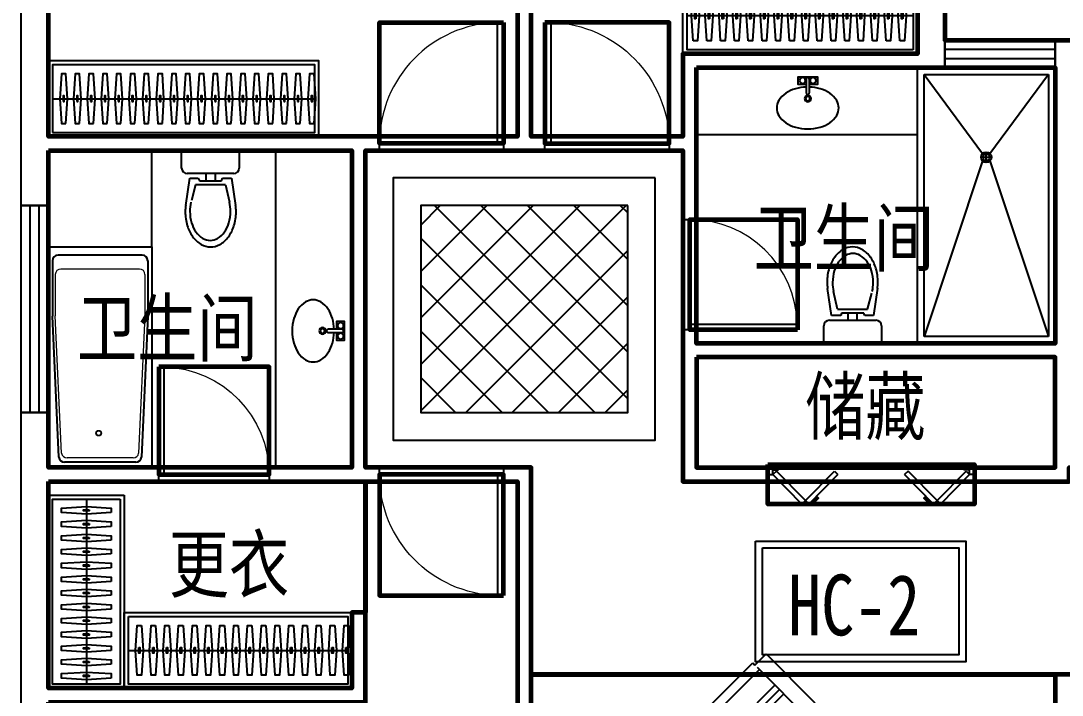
# Model space of a CAD drawing. Extents: x 4718159 to 4750259, y -1162956 to -1143856.
# Drawn here: x 4718159 to 4725709, y -1152406 to -1147517 of the extents above; entities that cross this region are included whole.
import ezdxf

# ---------------------------------------------------------------- set-up
doc = ezdxf.new("R2010")
doc.units = 0
doc.header["$MEASUREMENT"] = 0
doc.layers.get('0').update_dxf_attribs({"linetype": 'CONTINUOUS'})
for name, color, linetype in [('BATH', 8, 'CONTINUOUS'), ('F', 8, 'CONTINUOUS'), ('FUR', 8, 'CONTINUOUS'), ('text', 75, 'CONTINUOUS'), ('TOTHER', 145, 'CONTINUOUS'), ('WALL', 2, 'CONTINUOUS'), ('wc', 8, 'CONTINUOUS'), ('WINDOW', 4, 'CONTINUOUS'), ('家具', 8, 'CONTINUOUS')]:
    doc.layers.add(name, color=color, linetype=linetype)
for name, color, linetype, lineweight in [('GT_储藏间', 50, 'CONTINUOUS', 60), ('GT_卧室', 1, 'CONTINUOUS', 60), ('GT_卫生间', 5, 'CONTINUOUS', 60), ('GT_客厅', 2, 'CONTINUOUS', 60), ('GT_衣帽间', 85, 'CONTINUOUS', 60), ('GT_过道', 30, 'CONTINUOUS', 60), ('GT_门', 245, 'CONTINUOUS', 60), ('GT_阳台', 6, 'CONTINUOUS', 60)]:
    doc.layers.add(name, color=color, linetype=linetype, lineweight=lineweight)
doc.styles.add('黑体', font='simhei.ttf')

# ---------------------------------------------------------------- blocks, each defined once
blk = doc.blocks.new('A$C451C0F04')
at = {"layer": 'F'}
for p, q in [((461.7, 3942.2, 0), (107.7, 3588.3, 0)), ((542.1, 3861.7, 0), (461.7, 3942.2, 0)), ((558.2, 3877.8, 0), (542.1, 3861.7, 0)), ((1003.8, 3432, 0), (558.2, 3877.8, 0)), ((526, 3845.6, 0), (123.7, 3443.6, 0)), ((955.5, 3383.7, 0), (509.9, 3829.5, 0)), ((397.3, 3717, 0), (842.9, 3271.1, 0)), ((332.9, 3652.6, 0), (778.5, 3206.8, 0)), ((365.1, 3684.8, 0), (810.7, 3239, 0)), ((107.7, 3588.3, 0), (123.8, 3540.1, 0)), ((123.8, 3540.1, 0), (75.5, 3491.8, 0)), ((75.5, 3491.8, 0), (123.7, 3443.6, 0)), ((123.8, 3540.1, 0), (155.9, 3507.9, 0)), ((155.9, 3507.9, 0), (188.1, 3507.9, 0)), ((123.7, 3443.6, 0), (27.2, 3347.1, 0)), ((971.6, 3399.8, 0), (472.8, 2901.2, 0)), ((987.7, 3415.9, 0), (1003.8, 3432, 0)), ((1068.1, 3335.4, 0), (987.7, 3415.9, 0)), ((27.2, 3347.1, 0), (472.8, 2901.2, 0)), ((714.1, 2981.6, 0), (1068.1, 3335.4, 0)), ((1391.3, 3233.9, 0), (1391.2, 2545.8, 0)), ((2145, 3233.7, 0), (1391.3, 3233.9, 0)), ((2144.9, 2535.3, 0), (2145, 3233.7, 0)), ((1768, 2668.9, 0), (1768.1, 3120.8, 0)), ((633.7, 3029.9, 0), (633.7, 3062.1, 0)), ((665.9, 2997.7, 0), (633.7, 3029.9, 0)), ((0, 273.2, 0), (0.6, 2988.7, 0)), ((0.6, 2988.7, 0), (1391.3, 2988.3, 0)), ((472.8, 2901.2, 0), (569.4, 2997.7, 0)), ((569.4, 2997.7, 0), (617.6, 2949.5, 0)), ((617.6, 2949.5, 0), (665.9, 2997.7, 0)), ((665.9, 2997.7, 0), (714.1, 2981.6, 0)), ((1521.7, 2900.1, 0), (1992.8, 2899.9, 0)), ((1391.2, 2535.5, 0), (2144.9, 2535.3, 0)), ((1550.9, 2494.1, 0), (1619.2, 2494, 0)), ((1550.9, 2425.8, 0), (1550.9, 2494.1, 0)), ((1619.2, 2494, 0), (1641.9, 2539.5, 0)), ((1619.2, 2494, 0), (1619.2, 2448.5, 0)), ((1641.9, 2539.5, 0), (2142.4, 2539.4, 0)), ((2142.4, 2539.4, 0), (2142.4, 2425.7, 0)), ((1414, 878.8, 0), (1414.4, 2425.8, 0)), ((1414.4, 2425.8, 0), (1550.9, 2425.8, 0)), ((1550.9, 2425.8, 0), (1641.9, 2425.8, 0)), ((1619.2, 2448.5, 0), (1641.9, 2425.8, 0)), ((1641.9, 2425.8, 0), (2119.7, 2425.7, 0)), ((1846.3, 878.7, 0), (1846.7, 2425.7, 0)), ((1891.8, 878.7, 0), (1892.2, 2425.7, 0)), ((1937.3, 878.7, 0), (1937.7, 2425.7, 0)), ((2096.9, 2425.7, 0), (2096.5, 878.7, 0)), ((2142.4, 2425.7, 0), (2165.2, 2425.7, 0)), ((2165.2, 2425.7, 0), (2164.8, 878.7, 0)), ((545.8, 2157.4, 0), (545.5, 1063.7, 0)), ((1233.7, 2157.2, 0), (545.8, 2157.4, 0)), ((1233.5, 1063.6, 0), (1233.7, 2157.2, 0)), ((645.7, 2057.3, 0), (645.5, 1163.7, 0)), ((1133.7, 2057.2, 0), (645.7, 2057.3, 0)), ((1133.5, 1163.6, 0), (1133.7, 2057.2, 0)), ((1414.3, 1902.6, 0), (2096.8, 1902.4, 0)), ((1414.2, 1402.1, 0), (2096.7, 1401.9, 0)), ((645.5, 1163.7, 0), (1133.5, 1163.6, 0)), ((545.5, 1063.7, 0), (1233.5, 1063.6, 0)), ((1550.5, 878.8, 0), (1414, 878.8, 0)), ((1550.5, 810.6, 0), (1550.5, 878.8, 0)), ((1550.5, 878.8, 0), (1641.5, 878.8, 0)), ((1618.8, 856, 0), (1641.5, 878.8, 0)), ((1618.8, 810.5, 0), (1618.8, 856, 0)), ((1641.5, 878.8, 0), (2119.3, 878.7, 0)), ((2142, 878.7, 0), (2142, 764.9, 0)), ((2164.8, 878.7, 0), (2142, 878.7, 0)), ((1618.8, 810.5, 0), (1550.5, 810.6, 0)), ((1641.5, 765, 0), (1618.8, 810.5, 0)), ((2142, 764.9, 0), (1641.5, 765, 0)), ((587.6, 614.4, 0), (587.7, 750.9, 0)), ((587.7, 750.9, 0), (1218, 750.8, 0)), ((1217.8, 45.5, 0), (1218, 750.8, 0)), ((1218, 750.8, 0), (1218, 614.3, 0)), ((1390.7, 721.4, 0), (1390.6, 33.3, 0)), ((2144.5, 721.2, 0), (1390.7, 721.4, 0)), ((2144.3, 22.9, 0), (2144.5, 721.2, 0)), ((519.4, 614.4, 0), (587.6, 614.4, 0)), ((519.4, 546.2, 0), (519.4, 614.4, 0)), ((587.5, 45.6, 0), (587.6, 614.4, 0)), ((1218, 614.3, 0), (1286.2, 614.2, 0)), ((1286.2, 614.2, 0), (1286.2, 546, 0)), ((1767.4, 156.5, 0), (1767.5, 608.4, 0)), ((473.9, 523.4, 0), (519.4, 546.2, 0)), ((519.4, 546.2, 0), (564.9, 546.2, 0)), ((564.9, 546.2, 0), (587.6, 523.4, 0)), ((1242.5, 546, 0), (1219.8, 523.3, 0)), ((1286.2, 546, 0), (1331.7, 523.2, 0)), ((473.7, 22.9, 0), (473.9, 523.4, 0)), ((1331.7, 523.2, 0), (1331.6, 22.7, 0)), ((1521.1, 387.6, 0), (1992.2, 387.5, 0)), ((587.6, 318.6, 0), (1217.9, 318.5, 0)), ((473.8, 273.2, 0), (0, 273.2, 0)), ((587.5, 227.6, 0), (1217.9, 227.5, 0)), ((587.6, 273.1, 0), (1217.9, 273, 0)), ((587.5, 22.9, 0), (473.7, 22.9, 0)), ((1217.9, 68.3, 0), (587.5, 68.4, 0)), ((587.5, 0.1, 0), (587.5, 22.9, 0)), ((1217.8, 0, 0), (587.5, 0.1, 0)), ((1217.8, 22.8, 0), (1217.8, 0, 0)), ((1331.6, 22.7, 0), (1217.8, 22.8, 0)), ((1390.6, 23.1, 0), (2144.3, 22.9, 0))]:
    blk.add_line(p, q, dxfattribs=at)
for centre, radius in [((1768.1, 2889.7, 0), 195.7), ((1768.1, 2889.7, 0), 175.7), ((1767.5, 377.3, 0), 195.7), ((1767.5, 377.3, 0), 175.7)]:
    blk.add_circle(centre, radius, dxfattribs=at)
blk = doc.blocks.new('A$C0A1D271E')
at = {"layer": '家具', "color": 252}
for p, q in [((55.9, 201.9), (26.6, 398.4)), ((388.8, 400.3), (359.4, 201.9)), ((99.7, 250), (71, 376.5)), ((316.5, 250), (347.6, 364)), ((99.7, 250), (316.5, 250)), ((40, 168.2), (378, 168.2)), ((123, 201.9), (55.9, 201.9)), ((128, 220), (123, 201.9)), ((289.8, 220), (128, 220)), ((175.3, 168.2), (175.3, 220)), ((242.5, 168.2), (242.5, 220)), ((297.2, 201.9), (289.8, 220)), ((359.4, 201.9), (297.2, 201.9)), ((0, 0), (0, 128.2)), ((418, 128.2), (418, 0)), ((418, 0), (0, 0))]:
    blk.add_line(p, q, dxfattribs=at)
for centre, radius, start, end in [((241.1, 507.3), 201.3, 119.54461, 143.87171), ((208.3, 565.1), 134.9, 89.70755, 119.54461), ((208.3, 565.1), 134.9, 59.87049, 89.70755), ((174.9, 507.6), 201.3, 35.54339, 59.87049), ((293.1, 469.3), 265.7, 143.87171, 163.05382), ((240.5, 497), 163.5, 120.54522, 144.93392), ((210.9, 547.3), 105.1, 90, 120.54522), ((210.9, 547.3), 105.1, 59.45478, 90), ((181.2, 497), 163.5, 35.06608, 59.45478), ((122.5, 470.2), 265.7, 16.36128, 35.54339), ((375.4, 444.3), 351.7, 163.05382, 179.70755), ((287.4, 464.1), 220.8, 144.93392, 163.78832), ((134.3, 464.1), 220.8, 16.21168, 35.06608), ((40, 446), 351.7, 359.70755, 16.36128), ((361.5, 442.5), 298, 163.78832, 180), ((60.2, 442.5), 298, 0, 16.21168), ((375.4, 444.3), 351.7, 179.70755, 187.48757), ((361.5, 442.5), 298, 180, 192.79637), ((60.2, 442.5), 298, 347.20363, 0), ((40, 446), 351.7, 352.23112, 359.70755), ((40, 128.2), 40, 90, 180), ((378, 128.2), 40, 0, 90)]:
    blk.add_arc(centre, radius, start, end, dxfattribs=at)
blk = doc.blocks.new('*U28')
blk.add_line((-970, -275), (620, -275))
for points in [[(-1000, 0), (650, 0), (650, -550), (-1000, -550)], [(-970, -30), (620, -30), (620, -520), (-970, -520)]]:
    blk.add_lwpolyline(points, close=True)
at = {"elevation": 0}
for points in [[(-874, -95), (-862, -275), (-874, -455), (-906, -455), (-918, -275), (-906, -95)], [(-774, -95), (-762, -275), (-774, -455), (-806, -455), (-818, -275), (-806, -95)], [(-674, -95), (-662, -275), (-674, -455), (-706, -455), (-718, -275), (-706, -95)], [(-574, -95), (-562, -275), (-574, -455), (-606, -455), (-618, -275), (-606, -95)], [(-474, -95), (-462, -275), (-474, -455), (-506, -455), (-518, -275), (-506, -95)], [(-374, -95), (-362, -275), (-374, -455), (-406, -455), (-418, -275), (-406, -95)], [(-274, -95), (-262, -275), (-274, -455), (-306, -455), (-318, -275), (-306, -95)], [(-174, -95), (-162, -275), (-174, -455), (-206, -455), (-218, -275), (-206, -95)], [(-74, -95), (-62, -275), (-74, -455), (-106, -455), (-118, -275), (-106, -95)], [(26, -95), (38, -275), (26, -455), (-6, -455), (-18, -275), (-6, -95)], [(126, -95), (138, -275), (126, -455), (94, -455), (82, -275), (94, -95)], [(226, -95), (238, -275), (226, -455), (194, -455), (182, -275), (194, -95)], [(326, -95), (338, -275), (326, -455), (294, -455), (282, -275), (294, -95)], [(426, -95), (438, -275), (426, -455), (394, -455), (382, -275), (394, -95)], [(526, -95), (538, -275), (526, -455), (494, -455), (482, -275), (494, -95)], [(626, -95), (638, -275), (626, -455), (594, -455), (582, -275), (594, -95)]]:
    blk.add_lwpolyline(points, close=True, dxfattribs=at)
at = {"ltscale": 15, "elevation": 0}
for points in [[(-894, -255), (-886, -255), (-886, -295), (-894, -295)], [(-794, -255), (-786, -255), (-786, -295), (-794, -295)], [(-694, -255), (-686, -255), (-686, -295), (-694, -295)], [(-594, -255), (-586, -255), (-586, -295), (-594, -295)], [(-494, -255), (-486, -255), (-486, -295), (-494, -295)], [(-394, -255), (-386, -255), (-386, -295), (-394, -295)], [(-294, -255), (-286, -255), (-286, -295), (-294, -295)], [(-194, -255), (-186, -255), (-186, -295), (-194, -295)], [(-94, -255), (-86, -255), (-86, -295), (-94, -295)], [(6, -255), (14, -255), (14, -295), (6, -295)], [(106, -255), (114, -255), (114, -295), (106, -295)], [(206, -255), (214, -255), (214, -295), (206, -295)], [(306, -255), (314, -255), (314, -295), (306, -295)], [(406, -255), (414, -255), (414, -295), (406, -295)], [(506, -255), (514, -255), (514, -295), (506, -295)], [(606, -255), (614, -255), (614, -295), (606, -295)]]:
    blk.add_lwpolyline(points, close=True, dxfattribs=at)
blk = doc.blocks.new('*U29')
blk.add_line((-970, -275), (370, -275))
for points in [[(-1000, 0), (400, 0), (400, -550), (-1000, -550)], [(-970, -30), (370, -30), (370, -520), (-970, -520)]]:
    blk.add_lwpolyline(points, close=True)
at = {"elevation": 0}
for points in [[(-874, -95), (-862, -275), (-874, -455), (-906, -455), (-918, -275), (-906, -95)], [(-774, -95), (-762, -275), (-774, -455), (-806, -455), (-818, -275), (-806, -95)], [(-674, -95), (-662, -275), (-674, -455), (-706, -455), (-718, -275), (-706, -95)], [(-574, -95), (-562, -275), (-574, -455), (-606, -455), (-618, -275), (-606, -95)], [(-474, -95), (-462, -275), (-474, -455), (-506, -455), (-518, -275), (-506, -95)], [(-374, -95), (-362, -275), (-374, -455), (-406, -455), (-418, -275), (-406, -95)], [(-274, -95), (-262, -275), (-274, -455), (-306, -455), (-318, -275), (-306, -95)], [(-174, -95), (-162, -275), (-174, -455), (-206, -455), (-218, -275), (-206, -95)], [(-74, -95), (-62, -275), (-74, -455), (-106, -455), (-118, -275), (-106, -95)], [(26, -95), (38, -275), (26, -455), (-6, -455), (-18, -275), (-6, -95)], [(126, -95), (138, -275), (126, -455), (94, -455), (82, -275), (94, -95)], [(226, -95), (238, -275), (226, -455), (194, -455), (182, -275), (194, -95)], [(326, -95), (338, -275), (326, -455), (294, -455), (282, -275), (294, -95)]]:
    blk.add_lwpolyline(points, close=True, dxfattribs=at)
at = {"ltscale": 15, "elevation": 0}
for points in [[(-894, -255), (-886, -255), (-886, -295), (-894, -295)], [(-794, -255), (-786, -255), (-786, -295), (-794, -295)], [(-694, -255), (-686, -255), (-686, -295), (-694, -295)], [(-594, -255), (-586, -255), (-586, -295), (-594, -295)], [(-494, -255), (-486, -255), (-486, -295), (-494, -295)], [(-394, -255), (-386, -255), (-386, -295), (-394, -295)], [(-294, -255), (-286, -255), (-286, -295), (-294, -295)], [(-194, -255), (-186, -255), (-186, -295), (-194, -295)], [(-94, -255), (-86, -255), (-86, -295), (-94, -295)], [(6, -255), (14, -255), (14, -295), (6, -295)], [(106, -255), (114, -255), (114, -295), (106, -295)], [(206, -255), (214, -255), (214, -295), (206, -295)], [(306, -255), (314, -255), (314, -295), (306, -295)]]:
    blk.add_lwpolyline(points, close=True, dxfattribs=at)
blk = doc.blocks.new('A$C6BB233E2')
at = {"layer": 'TOTHER', "color": 252}
blk.add_lwpolyline([(237.1, 323.1), (295.4, 323.1), (295.4, 377.9), (154.5, 377.9), (154.5, 323.1), (212.7, 323.1)], dxfattribs=at)
blk.add_lwpolyline([(237.1, 303.7, -0.059092), (314.3, 291.6, -0.080492), (384, 259.4, -0.107066), (434.4, 206.7, -0.138385), (449.9, 151.9, -0.138385), (434.4, 97.2, -0.107066), (384, 44.5, -0.080492), (314.3, 12.3, -0.068315), (224.9, 0, -0.068315), (135.5, 12.3, -0.080492), (65.9, 44.5, -0.107066), (15.4, 97.2, -0.138385), (0, 151.9, -0.138385), (15.4, 206.7, -0.107066), (65.9, 259.4, -0.080492), (135.5, 291.6, -0.059092), (212.7, 303.7, -0.059092)], format="xyb", dxfattribs=at)
blk.add_lwpolyline([(237.1, 356.4), (237.1, 265.3, -0.075451), (236.1, 258.9, -0.085787), (233.5, 253.8, -0.106069), (229.4, 250.2, -0.126813), (224.9, 249, -0.126813), (220.5, 250.2, -0.106069), (216.3, 253.8, -0.085787), (213.7, 258.9, -0.075451), (212.7, 265.3), (212.7, 356.4, -0.075451), (213.7, 362.8, -0.085787), (216.3, 367.9, -0.106069), (220.5, 371.5, -0.126813), (224.9, 372.6, -0.126813), (229.4, 371.5, -0.106069), (233.5, 367.9, -0.085787), (236.1, 362.8, -0.075451)], format="xyb", close=True, dxfattribs=at)
for centre, radius in [((186.9, 351.1), 21.7), ((263, 351.1), 21.7), ((224.9, 220), 23.7), ((224.9, 220), 16)]:
    blk.add_circle(centre, radius, dxfattribs=at)
blk = doc.blocks.new('*U30')
blk.add_line((-970, -275), (670, -275))
for points in [[(-1000, 0), (700, 0), (700, -550), (-1000, -550)], [(-970, -30), (670, -30), (670, -520), (-970, -520)]]:
    blk.add_lwpolyline(points, close=True)
at = {"elevation": 0}
for points in [[(-874, -95), (-862, -275), (-874, -455), (-906, -455), (-918, -275), (-906, -95)], [(-774, -95), (-762, -275), (-774, -455), (-806, -455), (-818, -275), (-806, -95)], [(-674, -95), (-662, -275), (-674, -455), (-706, -455), (-718, -275), (-706, -95)], [(-574, -95), (-562, -275), (-574, -455), (-606, -455), (-618, -275), (-606, -95)], [(-474, -95), (-462, -275), (-474, -455), (-506, -455), (-518, -275), (-506, -95)], [(-374, -95), (-362, -275), (-374, -455), (-406, -455), (-418, -275), (-406, -95)], [(-274, -95), (-262, -275), (-274, -455), (-306, -455), (-318, -275), (-306, -95)], [(-174, -95), (-162, -275), (-174, -455), (-206, -455), (-218, -275), (-206, -95)], [(-74, -95), (-62, -275), (-74, -455), (-106, -455), (-118, -275), (-106, -95)], [(26, -95), (38, -275), (26, -455), (-6, -455), (-18, -275), (-6, -95)], [(126, -95), (138, -275), (126, -455), (94, -455), (82, -275), (94, -95)], [(226, -95), (238, -275), (226, -455), (194, -455), (182, -275), (194, -95)], [(326, -95), (338, -275), (326, -455), (294, -455), (282, -275), (294, -95)], [(426, -95), (438, -275), (426, -455), (394, -455), (382, -275), (394, -95)], [(526, -95), (538, -275), (526, -455), (494, -455), (482, -275), (494, -95)], [(626, -95), (638, -275), (626, -455), (594, -455), (582, -275), (594, -95)]]:
    blk.add_lwpolyline(points, close=True, dxfattribs=at)
at = {"ltscale": 15, "elevation": 0}
for points in [[(-894, -255), (-886, -255), (-886, -295), (-894, -295)], [(-794, -255), (-786, -255), (-786, -295), (-794, -295)], [(-694, -255), (-686, -255), (-686, -295), (-694, -295)], [(-594, -255), (-586, -255), (-586, -295), (-594, -295)], [(-494, -255), (-486, -255), (-486, -295), (-494, -295)], [(-394, -255), (-386, -255), (-386, -295), (-394, -295)], [(-294, -255), (-286, -255), (-286, -295), (-294, -295)], [(-194, -255), (-186, -255), (-186, -295), (-194, -295)], [(-94, -255), (-86, -255), (-86, -295), (-94, -295)], [(6, -255), (14, -255), (14, -295), (6, -295)], [(106, -255), (114, -255), (114, -295), (106, -295)], [(206, -255), (214, -255), (214, -295), (206, -295)], [(306, -255), (314, -255), (314, -295), (306, -295)], [(406, -255), (414, -255), (414, -295), (406, -295)], [(506, -255), (514, -255), (514, -295), (506, -295)], [(606, -255), (614, -255), (614, -295), (606, -295)]]:
    blk.add_lwpolyline(points, close=True, dxfattribs=at)
blk = doc.blocks.new('*U31')
blk.add_line((-970, -275), (930.7, -275))
for points in [[(-1000, 0), (960.7, 0), (960.7, -550), (-1000, -550)], [(-970, -30), (930.7, -30), (930.7, -520), (-970, -520)]]:
    blk.add_lwpolyline(points, close=True)
at = {"elevation": 0}
for points in [[(-874, -95), (-862, -275), (-874, -455), (-906, -455), (-918, -275), (-906, -95)], [(-774, -95), (-762, -275), (-774, -455), (-806, -455), (-818, -275), (-806, -95)], [(-674, -95), (-662, -275), (-674, -455), (-706, -455), (-718, -275), (-706, -95)], [(-574, -95), (-562, -275), (-574, -455), (-606, -455), (-618, -275), (-606, -95)], [(-474, -95), (-462, -275), (-474, -455), (-506, -455), (-518, -275), (-506, -95)], [(-374, -95), (-362, -275), (-374, -455), (-406, -455), (-418, -275), (-406, -95)], [(-274, -95), (-262, -275), (-274, -455), (-306, -455), (-318, -275), (-306, -95)], [(-174, -95), (-162, -275), (-174, -455), (-206, -455), (-218, -275), (-206, -95)], [(-74, -95), (-62, -275), (-74, -455), (-106, -455), (-118, -275), (-106, -95)], [(26, -95), (38, -275), (26, -455), (-6, -455), (-18, -275), (-6, -95)], [(126, -95), (138, -275), (126, -455), (94, -455), (82, -275), (94, -95)], [(226, -95), (238, -275), (226, -455), (194, -455), (182, -275), (194, -95)], [(326, -95), (338, -275), (326, -455), (294, -455), (282, -275), (294, -95)], [(426, -95), (438, -275), (426, -455), (394, -455), (382, -275), (394, -95)], [(526, -95), (538, -275), (526, -455), (494, -455), (482, -275), (494, -95)], [(626, -95), (638, -275), (626, -455), (594, -455), (582, -275), (594, -95)], [(726, -95), (738, -275), (726, -455), (694, -455), (682, -275), (694, -95)], [(826, -95), (838, -275), (826, -455), (794, -455), (782, -275), (794, -95)], [(926, -95), (938, -275), (926, -455), (894, -455), (882, -275), (894, -95)]]:
    blk.add_lwpolyline(points, close=True, dxfattribs=at)
at = {"ltscale": 15, "elevation": 0}
for points in [[(-894, -255), (-886, -255), (-886, -295), (-894, -295)], [(-794, -255), (-786, -255), (-786, -295), (-794, -295)], [(-694, -255), (-686, -255), (-686, -295), (-694, -295)], [(-594, -255), (-586, -255), (-586, -295), (-594, -295)], [(-494, -255), (-486, -255), (-486, -295), (-494, -295)], [(-394, -255), (-386, -255), (-386, -295), (-394, -295)], [(-294, -255), (-286, -255), (-286, -295), (-294, -295)], [(-194, -255), (-186, -255), (-186, -295), (-194, -295)], [(-94, -255), (-86, -255), (-86, -295), (-94, -295)], [(6, -255), (14, -255), (14, -295), (6, -295)], [(106, -255), (114, -255), (114, -295), (106, -295)], [(206, -255), (214, -255), (214, -295), (206, -295)], [(306, -255), (314, -255), (314, -295), (306, -295)], [(406, -255), (414, -255), (414, -295), (406, -295)], [(506, -255), (514, -255), (514, -295), (506, -295)], [(606, -255), (614, -255), (614, -295), (606, -295)], [(706, -255), (714, -255), (714, -295), (706, -295)], [(806, -255), (814, -255), (814, -295), (806, -295)], [(906, -255), (914, -255), (914, -295), (906, -295)]]:
    blk.add_lwpolyline(points, close=True, dxfattribs=at)
blk = doc.blocks.new('$DorLib2D$00000001')
for p, q in [((0.45, 0.975), (0.5, 0.975)), ((0.45, 0), (0.45, 0.975)), ((0.5, 0), (0.5, 0.975)), ((0.5, 0), (0.45, 0))]:
    blk.add_line(p, q)
at = {"lineweight": 13}
blk.add_arc((0.475, 0), 0.975, 91.46928, 180, dxfattribs=at)
blk = doc.blocks.new('$DorLib2D$00000034')
for p, q in [((-0.3348, 0.1427), (-0.475, 0)), ((-0.3182, 0.1263), (-0.4584, -0.0164)), ((-0.3348, 0.1427), (-0.3182, 0.1263)), ((-0.3015, 0.1427), (-0.3182, 0.1263)), ((-0.3182, 0.1263), (-0.178, -0.0164)), ((-0.3015, 0.1427), (-0.1614, 0)), ((0.3015, 0.1427), (0.1614, 0)), ((0.3182, 0.1263), (0.178, -0.0164)), ((0.3015, 0.1427), (0.3182, 0.1263)), ((0.3348, 0.1427), (0.3182, 0.1263)), ((0.3182, 0.1263), (0.4584, -0.0164)), ((0.3348, 0.1427), (0.475, 0)), ((-0.5, -0.048), (-0.5, 0)), ((-0.4584, -0.0164), (-0.475, 0)), ((-0.178, -0.0164), (-0.1614, 0)), ((0.178, -0.0164), (0.1614, 0)), ((0.4584, -0.0164), (0.475, 0)), ((0.5, -0.048), (0.5, 0))]:
    blk.add_line(p, q)
for points in [[(-0.2899, 0.1308), (-0.2804, 0.1401), (-0.255, 0.1143), (-0.2645, 0.1049)], [(-0.2866, 0.1275), (-0.2804, 0.1335), (-0.2616, 0.1144), (-0.2678, 0.1083)], [(0.2899, 0.1308), (0.2804, 0.1401), (0.255, 0.1143), (0.2645, 0.1049)], [(0.2866, 0.1275), (0.2804, 0.1335), (0.2616, 0.1144), (0.2678, 0.1083)], [(-0.5, 0), (-0.475, 0), (-0.475, -0.023), (-0.45, -0.023), (-0.45, -0.048), (-0.5, -0.048)], [(0.5, 0), (0.475, 0), (0.475, -0.023), (0.45, -0.023), (0.45, -0.048), (0.5, -0.048)]]:
    blk.add_lwpolyline(points)
blk = doc.blocks.new('$WINLIB2D$00000001')
for p, q in [((-0.5, 0.5), (0.5, 0.5)), ((-0.5, 0.5), (-0.5, -0.5)), ((0.5, -0.5), (0.5, 0.5)), ((0.5, 0.1667), (-0.5, 0.1667)), ((0.5, -0.1667), (-0.5, -0.1667)), ((-0.5, -0.5), (0.5, -0.5))]:
    blk.add_line(p, q)
blk = doc.blocks.new('$plan$00000339')
at = {"layer": 'BATH'}
for p, q in [((60, -70), (60, -680)), ((100, -30), (497.8, -30)), ((502.2, -30.2), (1524.3, -76.1)), ((1560, -115.9), (1560, -634.1)), ((1524.3, -673.9), (502.2, -719.8)), ((100, -720), (497.8, -720))]:
    blk.add_line(p, q, dxfattribs=at)
at = {"layer": 'BATH', "lineweight": 13}
for p, q in [((200, -50), (500, -50)), ((500, -50), (1494.6, -95.9)), ((160, -90), (160, -660)), ((1530, -135.6), (1530, -614.4)), ((1494.6, -654.1), (500, -700)), ((200, -700), (500, -700))]:
    blk.add_line(p, q, dxfattribs=at)
at = {"layer": 'BATH'}
for points in [[(0, 0), (1600, 0)], [(0, -750), (0, 0)], [(1600, 0), (1600, -750)], [(1600, -750), (0, -750)]]:
    blk.add_lwpolyline(points, dxfattribs=at)
at = {"layer": 'BATH', "lineweight": 13}
for radius in [20, 16]:
    blk.add_circle((1350, -385.5), radius, dxfattribs=at)
at = {"layer": 'BATH'}
for centre, start, end in [((100, -70), 90, 180), ((497.8, -70), 83.79655, 90), ((1520, -115.9), 0, 83.79655), ((1520, -634.1), 276.20345, 0), ((100, -680), 180, 270), ((497.8, -680), 270, 276.20345)]:
    blk.add_arc(centre, 40, start, end, dxfattribs=at)
at = {"layer": 'BATH', "lineweight": 13}
for centre, start, end in [((200, -90), 90, 180), ((1490, -135.6), 0, 83.36749), ((200, -660), 180, 270), ((1490, -614.4), 276.63251, 0)]:
    blk.add_arc(centre, 40, start, end, dxfattribs=at)

msp = doc.modelspace()

# ---------------------------------------------------------------- hatches: boundary and pattern name
at = {"layer": 'F'}
h = msp.add_hatch(dxfattribs=at)
h.set_pattern_fill('ANSI37', color=256, scale=150, style=0)
h.set_pattern_definition([(45, (3927268.38, -1342009.03), (-168.3798, 168.3798), []), (135, (3927268.38, -1342009.03), (-168.3798, -168.3798), [])])
h.paths.add_polyline_path([(4722558.8, -1150356.2), (4722558.8, -1148856.2), (4721058.8, -1148856.2), (4721058.8, -1150356.2)])

# ---------------------------------------------------------------- linework, layer by layer
at = {"layer": 'BATH'}
for p, q in [((4724658.8, -1149856.2), (4724658.8, -1147856.2, 0)), ((4724658.8, -1147856.2, 0), (4725658.8, -1147856.2, 0)), ((4725658.8, -1147856.2, 0), (4725658.8, -1149856.2)), ((4724708.8, -1149806.2), (4724708.8, -1147906.2, 0)), ((4724708.8, -1147906.2, 0), (4725132.3, -1148479.7, 0)), ((4724708.8, -1147906.2, 0), (4725608.8, -1147906.2, 0)), ((4725608.8, -1147906.2, 0), (4725185.1, -1148480, 0)), ((4725608.8, -1147906.2, 0), (4725608.8, -1149806.2)), ((4719108.8, -1149156.2), (4719108.8, -1148456.2)), ((4720008.8, -1150756.2), (4720008.8, -1148456.2)), ((4725158.8, -1148506.2, 0), (4725158.8, -1148481.2, 0)), ((4725132.4, -1148532.6, 0), (4724708.8, -1149806.2)), ((4725133.8, -1148506.2, 0), (4725158.8, -1148506.2, 0)), ((4725158.8, -1148531.2, 0), (4725158.8, -1148506.2, 0)), ((4725158.8, -1148506.2, 0), (4725183.8, -1148506.2, 0)), ((4725185.3, -1148532.6, 0), (4725608.8, -1149806.2)), ((4725658.8, -1149856.2), (4724658.8, -1149856.2)), ((4725608.8, -1149806.2), (4724708.8, -1149806.2))]:
    msp.add_line(p, q, dxfattribs=at)
for radius in [37.5, 25]:
    msp.add_circle((4725158.8, -1148506.2, 0), radius, dxfattribs=at)
at = {"layer": 'F'}
msp.add_line((4719108.8, -1150256.2), (4719108.8, -1150756.2), dxfattribs=at)
for points in [[(4722758.8, -1148656.2), (4720858.8, -1148656.2), (4720858.8, -1150556.2), (4722758.8, -1150556.2)], [(4722558.8, -1148856.2), (4721058.8, -1148856.2), (4721058.8, -1150356.2), (4722558.8, -1150356.2)]]:
    msp.add_lwpolyline(points, close=True, dxfattribs=at)
at = {"layer": 'FUR'}
msp.add_line((4724658.8, -1148343.7), (4723058.8, -1148343.7), dxfattribs=at)
at = {"layer": 'GT_储藏间'}
msp.add_lwpolyline([(4723058.8, -1149956.2), (4723058.8, -1150756.2), (4725658.8, -1150756.2), (4725658.8, -1149956.2), (4723058.8, -1149956.2)], dxfattribs=at)
at = {"layer": 'GT_卧室'}
for points in [[(4721858.8, -1144056.2), (4724658.8, -1144056.2), (4724658.8, -1147756.2), (4722958.8, -1147756.2), (4722958.8, -1148356.2), (4721858.8, -1148356.2), (4721858.8, -1144056.2)], [(4718358.8, -1144656.2), (4721758.8, -1144656.2), (4721758.8, -1148356.2), (4718358.8, -1148356.2), (4718358.8, -1144656.2)], [(4718358.8, -1152456.2), (4720658.8, -1152456.2), (4720658.8, -1150856.2), (4721758.8, -1150856.2), (4721758.8, -1156456.2), (4718358.8, -1156456.2), (4718358.8, -1152456.2)]]:
    msp.add_lwpolyline(points, dxfattribs=at)
at = {"layer": 'GT_卫生间'}
for points in [[(4723058.8, -1147856.2), (4725658.8, -1147856.2), (4725658.8, -1149856.2), (4723058.8, -1149856.2), (4723058.8, -1147856.2)], [(4718358.8, -1148456.2), (4720558.8, -1148456.2), (4720558.8, -1150756.2), (4718358.8, -1150756.2), (4718358.8, -1148456.2)]]:
    msp.add_lwpolyline(points, dxfattribs=at)
at = {"layer": 'GT_客厅'}
msp.add_lwpolyline([(4725658.8, -1152256.2), (4725658.8, -1156456.2), (4721858.8, -1156456.2), (4721858.8, -1152256.2), (4725658.8, -1152256.2)], dxfattribs=at)
at = {"layer": 'GT_衣帽间'}
msp.add_lwpolyline([(4718358.8, -1150856.2), (4720658.8, -1150856.2), (4720658.8, -1151806.2), (4720558.8, -1151806.2), (4720558.8, -1152356.2), (4718358.8, -1152356.2), (4718358.8, -1150856.2)], dxfattribs=at)
at = {"layer": 'GT_过道'}
msp.add_lwpolyline([(4728758.8, -1150756.2), (4728758.8, -1152256.2), (4721858.8, -1152256.2), (4721858.8, -1150756.2), (4720658.8, -1150756.2), (4720658.8, -1148456.2), (4722958.8, -1148456.2), (4722958.8, -1150856.2), (4725758.8, -1150856.2), (4725758.8, -1150756.2), (4728758.8, -1150756.2)], dxfattribs=at)
at = {"layer": 'GT_门'}
for points in [[(4721658.8, -1147528.7), (4721658.8, -1148406.2), (4720758.8, -1148406.2), (4720758.8, -1147528.7), (4721658.8, -1147528.7)], [(4721958.8, -1147528.7), (4721958.8, -1148406.2), (4722858.8, -1148406.2), (4722858.8, -1147528.7), (4721958.8, -1147528.7)], [(4723788.8, -1149756.2), (4723008.8, -1149756.2), (4723008.8, -1148956.2), (4723788.8, -1148956.2), (4723788.8, -1149756.2)], [(4719158.8, -1150026.2), (4719158.8, -1150806.2), (4719958.8, -1150806.2), (4719958.8, -1150026.2), (4719158.8, -1150026.2)], [(4723574.2, -1150734.2), (4725074.2, -1150734.2), (4725074.2, -1151020.2), (4723574.2, -1151020.2), (4723574.2, -1150734.2)], [(4721658.8, -1151683.7), (4721658.8, -1150806.2), (4720758.8, -1150806.2), (4720758.8, -1151683.7), (4721658.8, -1151683.7)]]:
    msp.add_lwpolyline(points, dxfattribs=at)
at = {"layer": 'GT_阳台'}
msp.add_lwpolyline([(4724858.8, -1146256.2), (4724858.8, -1147656.2), (4728658.8, -1147656.2), (4728658.8, -1147056.2), (4728758.8, -1147056.2), (4728758.8, -1146256.2), (4724858.8, -1146256.2)], dxfattribs=at)
at = {"layer": 'text', "color": 7}
for points in [[(4723485.2, -1151288.4), (4725010.3, -1151288.4), (4725010.3, -1152164.2), (4723485.2, -1152164.2)], [(4723535.2, -1151338.4), (4724960.3, -1151338.4), (4724960.3, -1152114.2), (4723535.2, -1152114.2)]]:
    msp.add_lwpolyline(points, close=True, dxfattribs=at)
at = {"layer": 'WALL'}
for p, q in [((4718158.8, -1143856.2), (4718158.8, -1148356.2)), ((4724858.8, -1143856.2), (4724858.8, -1147656.2)), ((4718358.8, -1144056.2), (4718358.8, -1148356.2)), ((4724658.8, -1144056.2), (4724658.8, -1147756.2)), ((4721858.8, -1144556.2), (4721858.8, -1148356.2)), ((4721758.8, -1144656.2), (4721758.8, -1148356.2)), ((4724858.8, -1147856.2), (4724858.8, -1147656.2)), ((4725758.8, -1147656.2), (4725658.8, -1147656.2)), ((4725658.8, -1147656.2), (4725658.8, -1147856.2)), ((4722958.8, -1147756.2), (4722958.8, -1148356.2)), ((4724658.8, -1147756.2), (4722958.8, -1147756.2)), ((4723058.8, -1147856.2), (4723058.8, -1148356.2)), ((4724758.8, -1147856.2), (4723058.8, -1147856.2)), ((4724758.8, -1147856.2), (4724858.8, -1147856.2)), ((4725658.8, -1147856.2), (4725658.8, -1149856.2)), ((4718158.8, -1148356.2), (4718158.8, -1148856.2)), ((4720558.8, -1148356.2), (4718358.8, -1148356.2)), ((4720758.8, -1148356.2), (4720558.8, -1148356.2)), ((4720758.8, -1148456.2), (4720758.8, -1148356.2)), ((4721758.8, -1148356.2), (4721658.8, -1148356.2)), ((4721658.8, -1148356.2), (4721658.8, -1148456.2)), ((4721958.8, -1148356.2), (4721858.8, -1148356.2)), ((4721958.8, -1148456.2), (4721958.8, -1148356.2)), ((4722958.8, -1148356.2), (4722858.8, -1148356.2)), ((4722858.8, -1148356.2), (4722858.8, -1148456.2)), ((4723058.8, -1148956.2), (4723058.8, -1148356.2)), ((4720558.8, -1148456.2), (4718358.8, -1148456.2)), ((4718358.8, -1148856.2), (4718358.8, -1148456.2)), ((4720558.8, -1148456.2), (4720558.8, -1150756.2)), ((4720658.8, -1148456.2), (4720658.8, -1150756.2)), ((4720658.8, -1148456.2), (4720758.8, -1148456.2)), ((4721658.8, -1148456.2), (4721758.8, -1148456.2)), ((4721758.8, -1148456.2), (4721958.8, -1148456.2)), ((4722858.8, -1148456.2), (4722958.8, -1148456.2)), ((4722958.8, -1148456.2), (4722958.8, -1148956.2)), ((4718158.8, -1148856.2), (4718358.8, -1148856.2)), ((4722958.8, -1148956.2), (4723058.8, -1148956.2)), ((4723058.8, -1149756.2), (4722958.8, -1149756.2)), ((4722958.8, -1149756.2), (4722958.8, -1149856.2)), ((4723058.8, -1149856.2), (4723058.8, -1149756.2)), ((4722958.8, -1149856.2), (4722958.8, -1150856.2)), ((4723058.8, -1149856.2), (4725658.8, -1149856.2)), ((4723058.8, -1149956.2), (4725658.8, -1149956.2)), ((4723058.8, -1149956.2), (4723058.8, -1150756.2)), ((4725658.8, -1149956.2), (4725658.8, -1150756.2)), ((4718358.8, -1150356.2), (4718158.8, -1150356.2)), ((4718158.8, -1150356.2), (4718158.8, -1150756.2)), ((4718358.8, -1150756.2), (4718358.8, -1150356.2)), ((4718158.8, -1150756.2), (4718158.8, -1152356.2)), ((4719158.8, -1150756.2), (4718358.8, -1150756.2)), ((4719158.8, -1150856.2), (4719158.8, -1150756.2)), ((4720558.8, -1150756.2), (4719958.8, -1150756.2)), ((4719958.8, -1150756.2), (4719958.8, -1150856.2)), ((4720758.8, -1150756.2), (4720658.8, -1150756.2)), ((4720758.8, -1150856.2), (4720758.8, -1150756.2)), ((4721858.8, -1150756.2), (4721658.8, -1150756.2)), ((4721658.8, -1150756.2), (4721658.8, -1150856.2)), ((4721858.8, -1150756.2), (4721858.8, -1156456.2)), ((4723574.2, -1150756.2), (4723058.8, -1150756.2)), ((4723574.2, -1150856.2), (4723574.2, -1150756.2)), ((4725658.8, -1150756.2), (4725074.2, -1150756.2)), ((4725074.2, -1150756.2), (4725074.2, -1150856.2)), ((4718358.8, -1150856.2), (4718358.8, -1152356.2)), ((4718358.8, -1150856.2), (4719158.8, -1150856.2)), ((4719958.8, -1150856.2), (4720558.8, -1150856.2)), ((4720558.8, -1150856.2), (4720758.8, -1150856.2)), ((4721658.8, -1150856.2), (4721758.8, -1150856.2)), ((4721758.8, -1150856.2), (4721758.8, -1156456.2)), ((4722958.8, -1150856.2), (4723574.2, -1150856.2)), ((4725074.2, -1150856.2), (4725758.8, -1150856.2)), ((4720558.8, -1151806.2), (4720558.8, -1152356.2)), ((4720658.8, -1151806.2), (4720558.8, -1151806.2)), ((4720658.8, -1151806.2), (4720658.8, -1152456.2)), ((4725658.8, -1152256.2), (4729558.8, -1152256.2)), ((4725658.8, -1156456.2), (4725658.8, -1152256.2)), ((4718158.8, -1152356.2), (4718158.8, -1157256.2)), ((4720558.8, -1152356.2), (4718358.8, -1152356.2))]:
    msp.add_line(p, q, dxfattribs=at)
at = {"layer": 'WINDOW'}
for p, q in [((4723058.8, -1148956.2), (4723058.8, -1149756.2)), ((4719958.8, -1150756.2), (4719158.8, -1150756.2))]:
    msp.add_line(p, q, dxfattribs=at)

# ---------------------------------------------------------------- block references
for name, p, rotation in [('A$C0A1D271E', (4719742.9, -1148456.2), 180), ('$plan$00000339', (4719108.8, -1149156.2, 0), 270)]:
    msp.add_blockref(name, p, dxfattribs=dict(rotation=rotation))
msp.add_blockref('A$C0A1D271E', (4723980.9, -1149856.2))
at = {"layer": 'F'}
for name, p, rotation in [('*U30', (4723658.8, -1147756.2), 180), ('*U29', (4718908.8, -1151956.2), 270)]:
    msp.add_blockref(name, p, dxfattribs=dict(at, rotation=rotation))
at = {"layer": 'F', "xscale": -1, "rotation": 180}
msp.add_blockref('*U31', (4719358.8, -1148356.2), dxfattribs=at)
at = {"layer": 'F'}
msp.add_blockref('*U28', (4719908.8, -1151806.2), dxfattribs=at)
at = {"layer": 'FUR', "xscale": -1}
msp.add_blockref('A$C451C0F04', (4724023.8, -1156049.7, 0), dxfattribs=at)
at = {"layer": 'wc', "xscale": -1}
msp.add_blockref('A$C6BB233E2', (4724089.3, -1148300.7, 0), dxfattribs=at)
at = {"layer": 'wc', "xscale": -1, "rotation": 270}
msp.add_blockref('A$C6BB233E2', (4720126.2, -1149989.8), dxfattribs=at)
at = {"layer": 'WINDOW'}
for name, p, xscale, yscale, zscale, rotation in [('$DorLib2D$00000001', (4721208.8, -1148406.2), -900, -900, -900, 180), ('$DorLib2D$00000001', (4722408.8, -1148406.2), 900, -900, 900, 180), ('$WINLIB2D$00000001', (4725258.8, -1147756.2), 800, 200, 800, 180), ('$WINLIB2D$00000001', (4718258.8, -1149606.2), 1500, 200, 1500, 270), ('$DorLib2D$00000001', (4723008.8, -1149356.2), 800, 800, 800, 270.0000000000356), ('$DorLib2D$00000001', (4719558.8, -1150806.2), 800, -800, 800, 180), ('$DorLib2D$00000034', (4724324.2, -1150806.2), -1500, 1500, -1500, 180), ('$DorLib2D$00000001', (4721208.8, -1150806.2), -900, 900, -900, 180)]:
    msp.add_blockref(name, p, dxfattribs=dict(at, xscale=xscale, yscale=yscale, zscale=zscale, rotation=rotation))

# ---------------------------------------------------------------- texts
at = {"layer": 'text', "color": 0, "style": '黑体', "width": 0.8}
for s, p in [('卫生间', (4723471.5, -1149290.8)), ('卫生间', (4718565.6, -1149944.4)), ('储藏', (4723845.3, -1150512.7)), ('更衣', (4719231.8, -1151656.2))]:
    msp.add_text(s, height=400, dxfattribs=at).set_placement(p)
at = {"layer": 'text', "color": 7, "style": '黑体', "width": 0.8}
msp.add_text('HC-2', height=440, dxfattribs=at).set_placement((4723721.9, -1151972.2))

doc.saveas('drawing.dxf')
